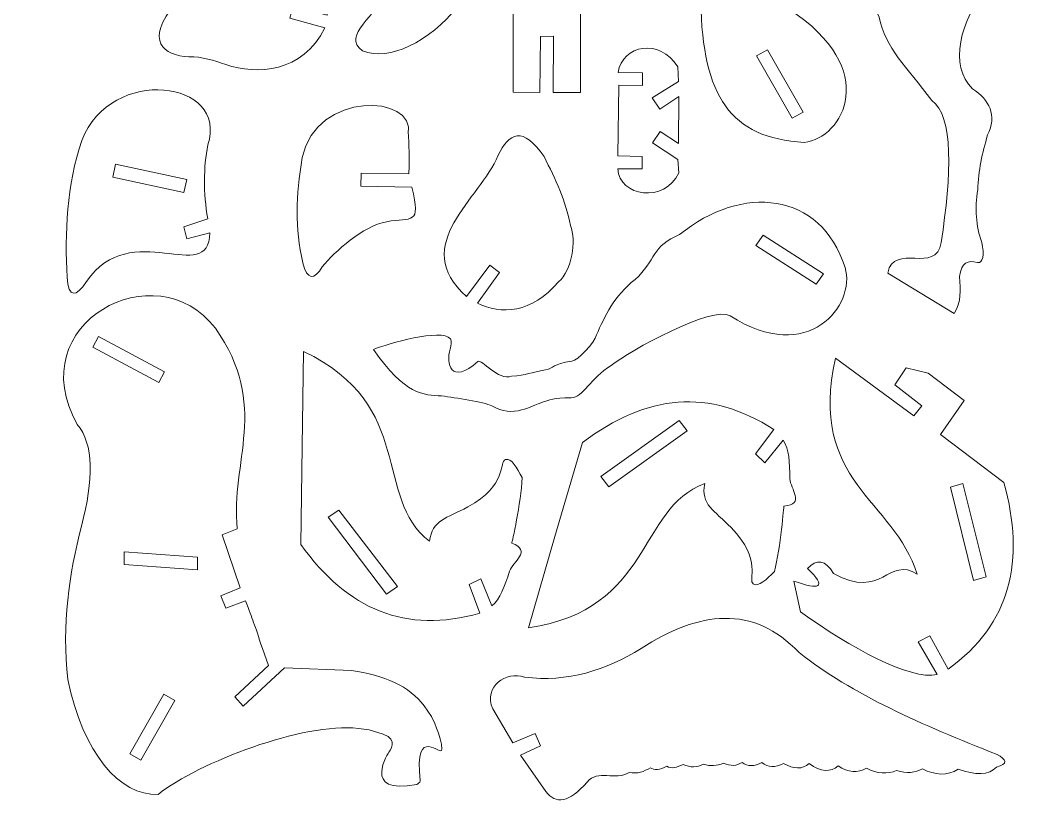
# Model space of a CAD drawing. Header units: millimetres. Extents: x -105 to 248, y -128 to 148.
# Drawn here: x 64.8 to 149.3, y 15.5 to 81.1 of the extents above; entities that cross this region are included whole.
import ezdxf

# ---------------------------------------------------------------- set-up
doc = ezdxf.new("R2010")
doc.units = ezdxf.units.MM
doc.header["$MEASUREMENT"] = 0
doc.layers.add('Camada 1', color=7, linetype='Continuous')

msp = doc.modelspace()

# ---------------------------------------------------------------- linework, layer by layer
at = {"layer": 'Camada 1', "color": 22, "lineweight": 5}
for points, knots in [([(121.1844, 106.2425), (121.8675, 103.9928), (122.8341, 102.0815), (124.0587, 100.4784), (124.0587, 100.4784), (124.3096, 100.1419), (126.6458, 101.4282), (126.4942, 101.7209), (126.4942, 101.7209), (127.6746, 101.7019), (126.581, 99.9662), (126.9789, 99.5628), (126.9789, 99.5628), (127.2408, 99.2974), (129.0171, 99.5112), (129.0757, 98.312), (129.0757, 98.312), (129.145, 96.898), (129.5062, 96.8139), (129.3573, 95.3536), (129.3573, 95.3536), (129.2847, 94.6421), (128.9413, 95.0528), (129.2823, 93.4155), (129.2823, 93.4155), (129.3207, 93.2312), (128.9563, 91.7896), (128.3941, 91.4156), (128.3941, 91.4156), (127.2724, 90.2333), (125.3286, 88.9304), (124.6627, 87.1305), (124.6627, 87.1305), (123.8456, 84.9224), (122.196, 83.7283), (121.7079, 82.6033), (121.7079, 82.6033), (121.8803, 74.7012), (124.1492, 71.1985), (130.3573, 70.8435), (130.3573, 70.8435), (133.6197, 71.1698), (136.8387, 76.9749), (129.084, 81.9662), (129.084, 81.9662), (129.0027, 83.2095), (129.8746, 90.3128), (131.1737, 92.0043), (131.1737, 92.0043), (132.1583, 92.9413), (132.6142, 93.9449), (132.1027, 94.9439), (132.1027, 94.9439), (131.6501, 96.4435), (131.7955, 97.1139), (131.3428, 98.6337), (131.3428, 98.6337), (131.2807, 99.0357), (130.2223, 103.2264), (129.5401, 103.4168), (129.5401, 103.4168), (128.7249, 103.188), (127.3928, 104.1577), (126.8043, 105.1935), (126.8043, 105.1935), (126.5883, 105.3877), (126.2198, 105.3459), (125.7335, 105.3947), (125.7335, 105.3947), (124.2007, 105.5483), (125.7818, 105.7939), (121.1844, 106.2425)], [0, 0, 0, 0, 0.0555556, 0.0555556, 0.0555556, 0.0555556, 0.1111111, 0.1111111, 0.1111111, 0.1111111, 0.1666667, 0.1666667, 0.1666667, 0.1666667, 0.2222222, 0.2222222, 0.2222222, 0.2222222, 0.2777778, 0.2777778, 0.2777778, 0.2777778, 0.3333333, 0.3333333, 0.3333333, 0.3333333, 0.3888889, 0.3888889, 0.3888889, 0.3888889, 0.4444444, 0.4444444, 0.4444444, 0.4444444, 0.5, 0.5, 0.5, 0.5, 0.5555556, 0.5555556, 0.5555556, 0.5555556, 0.6111111, 0.6111111, 0.6111111, 0.6111111, 0.6666667, 0.6666667, 0.6666667, 0.6666667, 0.7222222, 0.7222222, 0.7222222, 0.7222222, 0.7777778, 0.7777778, 0.7777778, 0.7777778, 0.8333333, 0.8333333, 0.8333333, 0.8333333, 0.8888889, 0.8888889, 0.8888889, 0.8888889, 0.9444444, 0.9444444, 0.9444444, 0.9444444, 1, 1, 1, 1]), ([(142.8923, 56.5337), (142.8923, 56.5337), (137.342, 59.9125), (137.342, 59.9125), (137.342, 59.9125), (137.8811, 62.5155), (141.3924, 59.7552), (141.8121, 62.4789), (141.8121, 62.4789), (142.6845, 68.1389), (142.8677, 73.0986), (141.0258, 74.3315), (141.0258, 74.3315), (138.9028, 77.2205), (137.1535, 78.6824), (136.6338, 81.3171), (136.6338, 81.3171), (131.6605, 91.3268), (135.9144, 95.1255), (142.1234, 95.4627), (142.1234, 95.4627), (148.5383, 94.0288), (149.307, 88.5871), (145.8247, 84.016), (145.8247, 84.016), (143.3133, 80.9584), (142.454, 77.2518), (144.4347, 75.3132), (144.4347, 75.3132), (145.8582, 74.4024), (146.4981, 73.1044), (145.699, 71.4594), (145.699, 71.4594), (145.2421, 69.961), (144.9382, 68.4609), (144.8664, 66.881), (144.8664, 66.881), (144.6181, 65.3012), (144.7108, 63.8913), (145.2154, 62.4633), (145.2154, 62.4633), (145.4248, 61.4501), (145.3207, 60.7338), (144.8437, 60.7885), (144.8437, 60.7885), (144.0291, 61.0197), (143.5294, 60.8343), (143.3561, 59.6238), (143.3561, 59.6238), (143.4248, 58.4385), (143.5195, 57.5335), (142.8923, 56.5337)], [0, 0, 0, 0, 0.0769231, 0.0769231, 0.0769231, 0.0769231, 0.1538462, 0.1538462, 0.1538462, 0.1538462, 0.2307692, 0.2307692, 0.2307692, 0.2307692, 0.3076923, 0.3076923, 0.3076923, 0.3076923, 0.3846154, 0.3846154, 0.3846154, 0.3846154, 0.4615385, 0.4615385, 0.4615385, 0.4615385, 0.5384615, 0.5384615, 0.5384615, 0.5384615, 0.6153846, 0.6153846, 0.6153846, 0.6153846, 0.6923077, 0.6923077, 0.6923077, 0.6923077, 0.7692308, 0.7692308, 0.7692308, 0.7692308, 0.8461538, 0.8461538, 0.8461538, 0.8461538, 0.9230769, 0.9230769, 0.9230769, 0.9230769, 1, 1, 1, 1]), ([(99.9018, 89.0014), (99.9018, 89.0014), (98.5078, 85.881), (98.5078, 85.881), (98.5078, 85.881), (98.5078, 85.881), (99.3553, 85.4859), (99.3553, 85.4859), (99.3553, 85.4859), (99.3553, 85.4859), (100.7179, 88.4077), (100.7179, 88.4077), (100.7179, 88.4077), (101.5853, 87.6522), (103.2858, 85.3431), (101.4115, 82.2371), (101.4115, 82.2371), (99.0172, 79.2191), (95.6596, 77.6098), (93.438, 78.4965), (93.438, 78.4965), (91.535, 79.8156), (94.8883, 81.455), (95.1754, 83.5401), (95.1754, 83.5401), (93.7855, 86.5997), (96.8923, 91.4399), (99.9018, 89.0014)], [0, 0, 0, 0, 0.1428571, 0.1428571, 0.1428571, 0.1428571, 0.2857143, 0.2857143, 0.2857143, 0.2857143, 0.4285714, 0.4285714, 0.4285714, 0.4285714, 0.5714286, 0.5714286, 0.5714286, 0.5714286, 0.7142857, 0.7142857, 0.7142857, 0.7142857, 0.8571429, 0.8571429, 0.8571429, 0.8571429, 1, 1, 1, 1]), ([(106.0105, 75.0258), (106.0105, 75.0258), (106.0346, 91.9534), (106.0346, 91.9534), (106.0346, 91.9534), (106.0346, 91.9534), (111.6906, 91.9453), (111.6906, 91.9453), (111.6906, 91.9453), (111.6906, 91.9453), (111.6665, 75.0177), (111.6665, 75.0177), (111.6665, 75.0177), (111.6665, 75.0177), (109.3711, 75.021), (109.3711, 75.021), (109.3711, 75.021), (109.3711, 75.021), (109.3878, 79.7081), (109.3878, 79.7081), (109.3878, 79.7081), (109.3878, 79.7081), (108.3022, 79.7051), (108.3022, 79.7051), (108.3022, 79.7051), (108.3022, 79.7051), (108.2555, 75.0226), (108.2555, 75.0226), (108.2555, 75.0226), (108.2555, 75.0226), (106.0105, 75.0258), (106.0105, 75.0258)], [0, 0, 0, 0, 0.125, 0.125, 0.125, 0.125, 0.25, 0.25, 0.25, 0.25, 0.375, 0.375, 0.375, 0.375, 0.5, 0.5, 0.5, 0.5, 0.625, 0.625, 0.625, 0.625, 0.75, 0.75, 0.75, 0.75, 0.875, 0.875, 0.875, 0.875, 1, 1, 1, 1]), ([(77.8119, 82.5054), (75.1483, 79.2604), (76.7766, 78.1299), (78.9138, 77.9886), (78.9138, 77.9886), (80.0237, 78.0411), (80.9873, 77.6787), (82.0086, 77.3388), (82.0086, 77.3388), (84.552, 76.4925), (88.4235, 76.6389), (90.2744, 80.4078), (90.2744, 80.4078), (90.2744, 80.4078), (87.3578, 81.2176), (87.3578, 81.2176), (87.3578, 81.2176), (87.3578, 81.2176), (87.6156, 82.2211), (87.6156, 82.2211), (87.6156, 82.2211), (87.6156, 82.2211), (90.4768, 81.4848), (90.4768, 81.4848), (90.4768, 81.4848), (90.1547, 84.5528), (89.632, 85.5149), (86.7982, 86.598), (86.7982, 86.598), (84.9465, 87.1893), (82.8804, 86.6373), (81.8865, 85.6587), (81.8865, 85.6587), (80.2293, 84.3824), (79.2828, 84.0022), (77.8119, 82.5054)], [0, 0, 0, 0, 0.1111111, 0.1111111, 0.1111111, 0.1111111, 0.2222222, 0.2222222, 0.2222222, 0.2222222, 0.3333333, 0.3333333, 0.3333333, 0.3333333, 0.4444444, 0.4444444, 0.4444444, 0.4444444, 0.5555556, 0.5555556, 0.5555556, 0.5555556, 0.6666667, 0.6666667, 0.6666667, 0.6666667, 0.7777778, 0.7777778, 0.7777778, 0.7777778, 0.8888889, 0.8888889, 0.8888889, 0.8888889, 1, 1, 1, 1]), ([(114.7788, 68.6301), (114.7788, 68.6301), (116.8004, 68.6374), (116.8004, 68.6374), (116.8004, 68.6374), (116.8004, 68.6374), (116.8047, 69.6625), (116.8047, 69.6625), (116.8047, 69.6625), (116.8047, 69.6625), (114.7693, 69.7234), (114.7693, 69.7234), (114.7693, 69.7234), (114.7693, 69.7234), (114.8454, 75.615), (114.8454, 75.615), (114.8454, 75.615), (114.8454, 75.615), (116.8419, 75.5972), (116.8419, 75.5972), (116.8419, 75.5972), (116.8419, 75.5972), (116.8254, 76.6677), (116.8254, 76.6677), (116.8254, 76.6677), (116.8254, 76.6677), (114.7933, 76.6881), (114.7933, 76.6881), (114.7933, 76.6881), (115.1875, 78.9705), (118.2497, 79.6175), (119.7834, 77.1512), (119.7834, 77.1512), (119.7834, 77.1512), (119.8517, 75.9191), (119.8517, 75.9191), (119.8517, 75.9191), (119.8517, 75.9191), (117.6373, 74.5582), (117.6373, 74.5582), (117.6373, 74.5582), (117.6373, 74.5582), (118.2876, 73.6139), (118.2876, 73.6139), (118.2876, 73.6139), (118.2876, 73.6139), (119.8687, 74.6863), (119.8687, 74.6863), (119.8687, 74.6863), (119.8687, 74.6863), (119.8595, 70.7538), (119.8595, 70.7538), (119.8595, 70.7538), (119.8595, 70.7538), (118.308, 71.7431), (118.308, 71.7431), (118.308, 71.7431), (118.308, 71.7431), (117.6655, 70.7997), (117.6655, 70.7997), (117.6655, 70.7997), (117.6655, 70.7997), (119.8056, 69.4235), (119.8056, 69.4235), (119.8056, 69.4235), (119.8056, 69.4235), (119.8654, 68.2996), (119.8654, 68.2996), (119.8654, 68.2996), (118.7235, 65.7054), (114.8653, 66.3318), (114.7788, 68.6301)], [0, 0, 0, 0, 0.0555556, 0.0555556, 0.0555556, 0.0555556, 0.1111111, 0.1111111, 0.1111111, 0.1111111, 0.1666667, 0.1666667, 0.1666667, 0.1666667, 0.2222222, 0.2222222, 0.2222222, 0.2222222, 0.2777778, 0.2777778, 0.2777778, 0.2777778, 0.3333333, 0.3333333, 0.3333333, 0.3333333, 0.3888889, 0.3888889, 0.3888889, 0.3888889, 0.4444444, 0.4444444, 0.4444444, 0.4444444, 0.5, 0.5, 0.5, 0.5, 0.5555556, 0.5555556, 0.5555556, 0.5555556, 0.6111111, 0.6111111, 0.6111111, 0.6111111, 0.6666667, 0.6666667, 0.6666667, 0.6666667, 0.7222222, 0.7222222, 0.7222222, 0.7222222, 0.7777778, 0.7777778, 0.7777778, 0.7777778, 0.8333333, 0.8333333, 0.8333333, 0.8333333, 0.8888889, 0.8888889, 0.8888889, 0.8888889, 0.9444444, 0.9444444, 0.9444444, 0.9444444, 1, 1, 1, 1]), ([(127.2983, 78.5675), (127.2983, 78.5675), (126.3674, 78.0788), (126.3674, 78.0788), (126.3674, 78.0788), (126.3674, 78.0788), (129.3472, 72.8771), (129.3472, 72.8771), (129.3472, 72.8771), (129.3472, 72.8771), (130.2781, 73.3657), (130.2781, 73.3657), (130.2781, 73.3657), (130.2781, 73.3657), (127.2983, 78.5675), (127.2983, 78.5675)], [0, 0, 0, 0, 0.25, 0.25, 0.25, 0.25, 0.5, 0.5, 0.5, 0.5, 0.75, 0.75, 0.75, 0.75, 1, 1, 1, 1]), ([(69.9488, 71.0015), (68.6894, 67.3002), (68.5403, 63.1753), (68.7181, 59.5671), (68.7181, 59.5671), (68.8589, 57.7969), (69.449, 57.8726), (70.3467, 59.2107), (70.3467, 59.2107), (74.0794, 64.6614), (80.5877, 58.7469), (80.6561, 63.2762), (80.6561, 63.2762), (80.6561, 63.2762), (78.7378, 62.7681), (78.7378, 62.7681), (78.7378, 62.7681), (78.7378, 62.7681), (78.4738, 63.79), (78.4738, 63.79), (78.4738, 63.79), (78.4738, 63.79), (80.4859, 64.4407), (80.4859, 64.4407), (80.4859, 64.4407), (80.1134, 66.6608), (80.1155, 68.7231), (80.4923, 70.6274), (80.4923, 70.6274), (82.2545, 76.0564), (72.4042, 77.3108), (69.9488, 71.0015)], [0, 0, 0, 0, 0.125, 0.125, 0.125, 0.125, 0.25, 0.25, 0.25, 0.25, 0.375, 0.375, 0.375, 0.375, 0.5, 0.5, 0.5, 0.5, 0.625, 0.625, 0.625, 0.625, 0.75, 0.75, 0.75, 0.75, 0.875, 0.875, 0.875, 0.875, 1, 1, 1, 1]), ([(88.3864, 69.576), (87.8379, 66.3087), (87.7902, 63.7605), (88.4311, 60.767), (88.4311, 60.767), (88.7903, 59.3057), (89.3952, 59.338), (90.0646, 60.4276), (90.0646, 60.4276), (91.1066, 61.745), (93.473, 63.8521), (95.4331, 64.2118), (95.4331, 64.2118), (97.5657, 64.6031), (98.3399, 63.8308), (97.5469, 67.0973), (97.5469, 67.0973), (97.5469, 67.0973), (93.2951, 67.184), (93.2951, 67.184), (93.2951, 67.184), (93.2951, 67.184), (93.3207, 68.2805), (93.3207, 68.2805), (93.3207, 68.2805), (93.3207, 68.2805), (97.3068, 68.21), (97.3068, 68.21), (97.3068, 68.21), (97.3819, 69.934), (97.2567, 71.5618), (97.2567, 71.5618), (97.2567, 71.5618), (97.8668, 74.848), (89.5794, 75.1878), (88.3864, 69.576)], [0, 0, 0, 0, 0.1111111, 0.1111111, 0.1111111, 0.1111111, 0.2222222, 0.2222222, 0.2222222, 0.2222222, 0.3333333, 0.3333333, 0.3333333, 0.3333333, 0.4444444, 0.4444444, 0.4444444, 0.4444444, 0.5555556, 0.5555556, 0.5555556, 0.5555556, 0.6666667, 0.6666667, 0.6666667, 0.6666667, 0.7777778, 0.7777778, 0.7777778, 0.7777778, 0.8888889, 0.8888889, 0.8888889, 0.8888889, 1, 1, 1, 1]), ([(108.6064, 69.653), (106.8245, 72.2414), (105.679, 71.6497), (104.7463, 69.7216), (104.7463, 69.7216), (103.3092, 66.149), (97.2596, 62.29), (102.1321, 57.9467), (102.1321, 57.9467), (102.1321, 57.9467), (104.0815, 60.5864), (104.0815, 60.5864), (104.0815, 60.5864), (104.0815, 60.5864), (104.8916, 59.9776), (104.8916, 59.9776), (104.8916, 59.9776), (104.8916, 59.9776), (103.0327, 57.4001), (103.0327, 57.4001), (103.0327, 57.4001), (104.9928, 56.4439), (107.5761, 56.5165), (109.8344, 59.2007), (109.8344, 59.2007), (110.9198, 60.1275), (111.342, 62.5993), (110.8077, 63.8877), (110.8077, 63.8877), (110.4258, 65.9642), (109.5719, 67.7518), (108.6064, 69.653)], [0, 0, 0, 0, 0.125, 0.125, 0.125, 0.125, 0.25, 0.25, 0.25, 0.25, 0.375, 0.375, 0.375, 0.375, 0.5, 0.5, 0.5, 0.5, 0.625, 0.625, 0.625, 0.625, 0.75, 0.75, 0.75, 0.75, 0.875, 0.875, 0.875, 0.875, 1, 1, 1, 1]), ([(72.7812, 69.0289), (72.7812, 69.0289), (72.5437, 67.941), (72.5437, 67.941), (72.5437, 67.941), (72.5437, 67.941), (78.4884, 66.6432), (78.4884, 66.6432), (78.4884, 66.6432), (78.4884, 66.6432), (78.7259, 67.7312), (78.7259, 67.7312), (78.7259, 67.7312), (78.7259, 67.7312), (72.7812, 69.0289), (72.7812, 69.0289)], [0, 0, 0, 0, 0.25, 0.25, 0.25, 0.25, 0.5, 0.5, 0.5, 0.5, 0.75, 0.75, 0.75, 0.75, 1, 1, 1, 1]), ([(94.3508, 53.528), (95.5182, 54.0104), (100.015, 55.322), (100.7692, 54.4224), (100.7692, 54.4224), (100.9349, 54.2247), (100.805, 53.8905), (100.763, 53.5514), (100.763, 53.5514), (100.3636, 52.4), (100.8059, 50.4778), (103.0821, 52.5313), (103.0821, 52.5313), (103.3586, 52.7807), (104.7636, 50.8845), (105.896, 51.2836), (105.896, 51.2836), (107.1498, 51.423), (107.4865, 51.5729), (108.7408, 51.8173), (108.7408, 51.8173), (109.4425, 51.954), (109.2721, 52.3389), (110.9325, 52.5379), (110.9325, 52.5379), (111.3811, 52.5917), (112.863, 54.1015), (112.9967, 54.7634), (112.9967, 54.7634), (113.6672, 56.2488), (114.4624, 58.0544), (116.2219, 59.3711), (116.2219, 59.3711), (117.9572, 60.9622), (117.6459, 62.2352), (119.9428, 63.1306), (119.9428, 63.1306), (125.1441, 67.3754), (131.7497, 66.7571), (133.7776, 60.3772), (133.7776, 60.3772), (134.7088, 57.2335), (130.7132, 52.1393), (124.1691, 56.3395), (124.1691, 56.3395), (122.7256, 57.2814), (115.7384, 53.3953), (114.2127, 52.1892), (114.2127, 52.1892), (112.5009, 51.1073), (111.869, 49.5317), (110.8723, 49.4756), (110.8723, 49.4756), (109.2928, 49.5099), (109.2707, 49.3586), (108.1993, 49.0203), (108.1993, 49.0203), (107.8037, 48.9258), (105.9367, 47.713), (104.2456, 48.8185), (104.2456, 48.8185), (103.5449, 49.1366), (101.2252, 49.4959), (100.0438, 49.6493), (100.0438, 49.6493), (98.5227, 49.7183), (96.9754, 49.7186), (94.3508, 53.528)], [0, 0, 0, 0, 0.0588235, 0.0588235, 0.0588235, 0.0588235, 0.1176471, 0.1176471, 0.1176471, 0.1176471, 0.1764706, 0.1764706, 0.1764706, 0.1764706, 0.2352941, 0.2352941, 0.2352941, 0.2352941, 0.2941176, 0.2941176, 0.2941176, 0.2941176, 0.3529412, 0.3529412, 0.3529412, 0.3529412, 0.4117647, 0.4117647, 0.4117647, 0.4117647, 0.4705882, 0.4705882, 0.4705882, 0.4705882, 0.5294118, 0.5294118, 0.5294118, 0.5294118, 0.5882353, 0.5882353, 0.5882353, 0.5882353, 0.6470588, 0.6470588, 0.6470588, 0.6470588, 0.7058824, 0.7058824, 0.7058824, 0.7058824, 0.7647059, 0.7647059, 0.7647059, 0.7647059, 0.8235294, 0.8235294, 0.8235294, 0.8235294, 0.8823529, 0.8823529, 0.8823529, 0.8823529, 0.9411765, 0.9411765, 0.9411765, 0.9411765, 1, 1, 1, 1]), ([(126.9164, 63.081), (126.9164, 63.081), (126.3157, 62.218), (126.3157, 62.218), (126.3157, 62.218), (126.3157, 62.218), (131.3588, 58.977), (131.3588, 58.977), (131.3588, 58.977), (131.3588, 58.977), (131.9595, 59.8399), (131.9595, 59.8399), (131.9595, 59.8399), (131.9595, 59.8399), (126.9164, 63.081), (126.9164, 63.081)], [0, 0, 0, 0, 0.25, 0.25, 0.25, 0.25, 0.5, 0.5, 0.5, 0.5, 0.75, 0.75, 0.75, 0.75, 1, 1, 1, 1]), ([(70.879, 53.7112), (70.879, 53.7112), (76.401, 50.7557), (76.401, 50.7557), (76.401, 50.7557), (76.401, 50.7557), (76.8812, 51.6464), (76.8812, 51.6464), (76.8812, 51.6464), (76.8812, 51.6464), (71.3592, 54.602), (71.3592, 54.602), (71.3592, 54.602), (71.3592, 54.602), (70.879, 53.7112), (70.879, 53.7112)], [0, 0, 0, 0, 0.25, 0.25, 0.25, 0.25, 0.5, 0.5, 0.5, 0.5, 0.75, 0.75, 0.75, 0.75, 1, 1, 1, 1]), ([(88.2561, 37.2287), (88.2561, 37.2287), (88.3693, 45.4158), (88.3693, 45.4158), (88.3693, 45.4158), (88.3693, 45.4158), (88.5043, 53.366), (88.5043, 53.366), (88.5043, 53.366), (97.9758, 48.808), (94.2499, 41.1566), (99.0326, 37.4947), (99.0326, 37.4947), (99.2344, 39.2822), (100.4534, 39.4005), (102.2247, 40.363), (102.2247, 40.363), (105.5723, 42.1822), (104.8152, 44.1318), (105.3837, 44.3215), (105.3837, 44.3215), (105.8779, 44.4864), (106.3618, 43.6014), (106.7701, 42.8181), (106.7701, 42.8181), (106.679, 40.6932), (105.9163, 37.3442), (105.9163, 37.3442), (105.9163, 37.3442), (107.6308, 36.6711), (105.9927, 35.8097), (105.727, 35.0095), (105.727, 35.0095), (105.2932, 33.7032), (104.9509, 32.6686), (104.236, 32.0929), (104.236, 32.0929), (104.236, 32.0929), (103.3288, 34.3542), (103.3288, 34.3542), (103.3288, 34.3542), (103.3288, 34.3542), (102.3574, 33.8696), (102.3574, 33.8696), (102.3574, 33.8696), (102.3574, 33.8696), (103.233, 31.4839), (103.233, 31.4839), (103.233, 31.4839), (97.0223, 29.7275), (92.2219, 31.7611), (88.2561, 37.2287)], [0, 0, 0, 0, 0.0769231, 0.0769231, 0.0769231, 0.0769231, 0.1538462, 0.1538462, 0.1538462, 0.1538462, 0.2307692, 0.2307692, 0.2307692, 0.2307692, 0.3076923, 0.3076923, 0.3076923, 0.3076923, 0.3846154, 0.3846154, 0.3846154, 0.3846154, 0.4615385, 0.4615385, 0.4615385, 0.4615385, 0.5384615, 0.5384615, 0.5384615, 0.5384615, 0.6153846, 0.6153846, 0.6153846, 0.6153846, 0.6923077, 0.6923077, 0.6923077, 0.6923077, 0.7692308, 0.7692308, 0.7692308, 0.7692308, 0.8461538, 0.8461538, 0.8461538, 0.8461538, 0.9230769, 0.9230769, 0.9230769, 0.9230769, 1, 1, 1, 1]), ([(147.0587, 42.4083), (147.0587, 42.4083), (141.7543, 46.4198), (141.7543, 46.4198), (141.7543, 46.4198), (141.7543, 46.4198), (143.742, 49.2767), (143.742, 49.2767), (143.742, 49.2767), (143.742, 49.2767), (140.7224, 51.5426), (140.7224, 51.5426), (140.7224, 51.5426), (140.7224, 51.5426), (138.8763, 51.9991), (138.8763, 51.9991), (138.8763, 51.9991), (138.8763, 51.9991), (137.944, 50.569), (137.944, 50.569), (137.944, 50.569), (137.944, 50.569), (140.2084, 48.8052), (140.2084, 48.8052), (140.2084, 48.8052), (140.2084, 48.8052), (139.5358, 47.9926), (139.5358, 47.9926), (139.5358, 47.9926), (139.5358, 47.9926), (132.9824, 52.7885), (132.9824, 52.7885), (132.9824, 52.7885), (130.6448, 42.5405), (137.8611, 40.9424), (139.8166, 34.7402), (139.8166, 34.7402), (137.3992, 36.3131), (136.8969, 32.5156), (132.8149, 34.7992), (132.8149, 34.7992), (132.1263, 35.9866), (131.3987, 36.0073), (130.6443, 35.2298), (130.6443, 35.2298), (132.2972, 33.5895), (131.6712, 33.3874), (129.4855, 34.1694), (129.4855, 34.1694), (129.4855, 34.1694), (130.0536, 31.6048), (130.0536, 31.6048), (130.0536, 31.6048), (134.172, 28.6026), (139.2458, 25.8519), (141.473, 26.35), (141.473, 26.35), (141.473, 26.35), (139.8983, 29.0926), (139.8983, 29.0926), (139.8983, 29.0926), (139.8983, 29.0926), (140.8572, 29.5877), (140.8572, 29.5877), (140.8572, 29.5877), (140.8572, 29.5877), (142.3954, 26.808), (142.3954, 26.808), (142.3954, 26.808), (147.6394, 30.5708), (148.8635, 35.8995), (147.0587, 42.4083)], [0, 0, 0, 0, 0.0555556, 0.0555556, 0.0555556, 0.0555556, 0.1111111, 0.1111111, 0.1111111, 0.1111111, 0.1666667, 0.1666667, 0.1666667, 0.1666667, 0.2222222, 0.2222222, 0.2222222, 0.2222222, 0.2777778, 0.2777778, 0.2777778, 0.2777778, 0.3333333, 0.3333333, 0.3333333, 0.3333333, 0.3888889, 0.3888889, 0.3888889, 0.3888889, 0.4444444, 0.4444444, 0.4444444, 0.4444444, 0.5, 0.5, 0.5, 0.5, 0.5555556, 0.5555556, 0.5555556, 0.5555556, 0.6111111, 0.6111111, 0.6111111, 0.6111111, 0.6666667, 0.6666667, 0.6666667, 0.6666667, 0.7222222, 0.7222222, 0.7222222, 0.7222222, 0.7777778, 0.7777778, 0.7777778, 0.7777778, 0.8333333, 0.8333333, 0.8333333, 0.8333333, 0.8888889, 0.8888889, 0.8888889, 0.8888889, 0.9444444, 0.9444444, 0.9444444, 0.9444444, 1, 1, 1, 1]), ([(111.8165, 45.7451), (111.8165, 45.7451), (109.5155, 37.8872), (109.5155, 37.8872), (109.5155, 37.8872), (109.5155, 37.8872), (107.3051, 30.2492), (107.3051, 30.2492), (107.3051, 30.2492), (117.6986, 31.8184), (116.3891, 40.2274), (122.0376, 42.3198), (122.0376, 42.3198), (121.7044, 40.5521), (122.8347, 40.0803), (124.2443, 38.6392), (124.2443, 38.6392), (126.9084, 35.9155), (125.6112, 34.2749), (126.0987, 33.9264), (126.0987, 33.9264), (126.5225, 33.6234), (127.2454, 34.3268), (127.866, 34.9553), (127.866, 34.9553), (128.4042, 37.0129), (128.6608, 40.4381), (128.6608, 40.4381), (128.6608, 40.4381), (130.4974, 40.5768), (129.1854, 41.8821), (129.1669, 42.7251), (129.1669, 42.7251), (129.1367, 44.1012), (129.1139, 45.1907), (128.6001, 45.9513), (128.6001, 45.9513), (128.6001, 45.9513), (127.0677, 44.0571), (127.0677, 44.0571), (127.0677, 44.0571), (127.0677, 44.0571), (126.2819, 44.8061), (126.2819, 44.8061), (126.2819, 44.8061), (126.2819, 44.8061), (127.8208, 46.8285), (127.8208, 46.8285), (127.8208, 46.8285), (122.4019, 50.3347), (117.2155, 49.8037), (111.8165, 45.7451)], [0, 0, 0, 0, 0.0769231, 0.0769231, 0.0769231, 0.0769231, 0.1538462, 0.1538462, 0.1538462, 0.1538462, 0.2307692, 0.2307692, 0.2307692, 0.2307692, 0.3076923, 0.3076923, 0.3076923, 0.3076923, 0.3846154, 0.3846154, 0.3846154, 0.3846154, 0.4615385, 0.4615385, 0.4615385, 0.4615385, 0.5384615, 0.5384615, 0.5384615, 0.5384615, 0.6153846, 0.6153846, 0.6153846, 0.6153846, 0.6923077, 0.6923077, 0.6923077, 0.6923077, 0.7692308, 0.7692308, 0.7692308, 0.7692308, 0.8461538, 0.8461538, 0.8461538, 0.8461538, 0.9230769, 0.9230769, 0.9230769, 0.9230769, 1, 1, 1, 1]), ([(119.9062, 47.5907), (119.9062, 47.5907), (113.3512, 42.8988), (113.3512, 42.8988), (113.3512, 42.8988), (113.3512, 42.8988), (114.0274, 42.0575), (114.0274, 42.0575), (114.0274, 42.0575), (114.0274, 42.0575), (120.5783, 46.7167), (120.5783, 46.7167), (120.5783, 46.7167), (120.5783, 46.7167), (119.9062, 47.5907), (119.9062, 47.5907)], [0, 0, 0, 0, 0.25, 0.25, 0.25, 0.25, 0.5, 0.5, 0.5, 0.5, 0.75, 0.75, 0.75, 0.75, 1, 1, 1, 1]), ([(145.5876, 34.5183), (145.5876, 34.5183), (143.6157, 42.3346), (143.6157, 42.3346), (143.6157, 42.3346), (143.6157, 42.3346), (142.5855, 42.0126), (142.5855, 42.0126), (142.5855, 42.0126), (142.5855, 42.0126), (144.5285, 34.2122), (144.5285, 34.2122), (144.5285, 34.2122), (144.5285, 34.2122), (145.5876, 34.5183), (145.5876, 34.5183)], [0, 0, 0, 0, 0.25, 0.25, 0.25, 0.25, 0.5, 0.5, 0.5, 0.5, 0.75, 0.75, 0.75, 0.75, 1, 1, 1, 1]), ([(95.4446, 33.0844), (95.4446, 33.0844), (90.5604, 39.4974), (90.5604, 39.4974), (90.5604, 39.4974), (90.5604, 39.4974), (91.4542, 40.1025), (91.4542, 40.1025), (91.4542, 40.1025), (91.4542, 40.1025), (96.3441, 33.7219), (96.3441, 33.7219), (96.3441, 33.7219), (96.3441, 33.7219), (95.4446, 33.0844), (95.4446, 33.0844)], [0, 0, 0, 0, 0.25, 0.25, 0.25, 0.25, 0.5, 0.5, 0.5, 0.5, 0.75, 0.75, 0.75, 0.75, 1, 1, 1, 1]), ([(73.5023, 35.5566), (73.5023, 35.5566), (73.4859, 36.6248), (73.4859, 36.6248), (73.4859, 36.6248), (73.4859, 36.6248), (79.619, 36.1791), (79.619, 36.1791), (79.619, 36.1791), (79.619, 36.1791), (79.6354, 35.1109), (79.6354, 35.1109), (79.6354, 35.1109), (79.6354, 35.1109), (73.5023, 35.5566), (73.5023, 35.5566)], [0, 0, 0, 0, 0.25, 0.25, 0.25, 0.25, 0.5, 0.5, 0.5, 0.5, 0.75, 0.75, 0.75, 0.75, 1, 1, 1, 1]), ([(108.7561, 16.5847), (108.7561, 16.5847), (106.6305, 19.6201), (106.6305, 19.6201), (106.6305, 19.6201), (106.6305, 19.6201), (108.2992, 20.4021), (108.2992, 20.4021), (108.2992, 20.4021), (108.2992, 20.4021), (107.8643, 21.4215), (107.8643, 21.4215), (107.8643, 21.4215), (107.8643, 21.4215), (106.0062, 20.6579), (106.0062, 20.6579), (106.0062, 20.6579), (106.0062, 20.6579), (104.3096, 23.476), (104.3096, 23.476), (104.3096, 23.476), (103.5211, 25.3935), (105.4617, 26.6578), (106.9625, 26.1384), (106.9625, 26.1384), (110.5773, 25.6843), (113.7675, 26.6974), (116.7198, 28.5336), (116.7198, 28.5336), (121.5853, 31.6703), (126.0833, 32.2283), (129.9265, 28.1899), (129.9265, 28.1899), (134.3867, 24.676), (140.2555, 22.1226), (146.4946, 19.6748), (146.4946, 19.6748), (147.2484, 19.2545), (147.4496, 18.8809), (146.4348, 18.6108), (146.4348, 18.6108), (145.8041, 17.8967), (144.6644, 17.9523), (143.2392, 18.44), (143.2392, 18.44), (142.312, 17.8797), (141.3087, 17.9215), (140.2422, 18.4624), (140.2422, 18.4624), (139.6285, 18.1628), (138.9484, 18.025), (138.086, 18.3347), (138.086, 18.3347), (137.2972, 18.0078), (136.4634, 18.0519), (135.5777, 18.531), (135.5777, 18.531), (134.8205, 18.1166), (134.0265, 18.158), (133.1913, 18.7127), (133.1913, 18.7127), (132.5718, 18.1725), (131.775, 18.1985), (130.7644, 18.9084), (130.7644, 18.9084), (130.2025, 18.4069), (129.4786, 18.444), (128.6208, 18.9275), (128.6208, 18.9275), (127.9303, 18.5381), (127.3352, 18.5827), (126.8195, 18.9868), (126.8195, 18.9868), (126.2078, 18.6715), (125.6475, 18.6334), (125.1625, 19.0009), (125.1625, 19.0009), (124.7104, 18.7196), (124.2024, 18.6659), (123.6128, 18.9453), (123.6128, 18.9453), (123.0671, 18.7094), (122.511, 18.6691), (121.9427, 18.8647), (121.9427, 18.8647), (121.4019, 18.5826), (120.8352, 18.5564), (120.2377, 18.8394), (120.2377, 18.8394), (119.7486, 18.6056), (119.2698, 18.4334), (118.8635, 18.6927), (118.8635, 18.6927), (118.2712, 18.3603), (117.8235, 18.3153), (117.4986, 18.565), (117.4986, 18.565), (116.9687, 18.2467), (116.4041, 18.0271), (115.7148, 18.1609), (115.7148, 18.1609), (114.5869, 17.4619), (113.0849, 18.4563), (112.2013, 17.365), (112.2013, 17.365), (110.7115, 15.6371), (109.5838, 15.4658), (108.7561, 16.5847)], [0, 0, 0, 0, 0.037037, 0.037037, 0.037037, 0.037037, 0.0740741, 0.0740741, 0.0740741, 0.0740741, 0.1111111, 0.1111111, 0.1111111, 0.1111111, 0.1481481, 0.1481481, 0.1481481, 0.1481481, 0.1851852, 0.1851852, 0.1851852, 0.1851852, 0.2222222, 0.2222222, 0.2222222, 0.2222222, 0.2592593, 0.2592593, 0.2592593, 0.2592593, 0.2962963, 0.2962963, 0.2962963, 0.2962963, 0.3333333, 0.3333333, 0.3333333, 0.3333333, 0.3703704, 0.3703704, 0.3703704, 0.3703704, 0.4074074, 0.4074074, 0.4074074, 0.4074074, 0.4444444, 0.4444444, 0.4444444, 0.4444444, 0.4814815, 0.4814815, 0.4814815, 0.4814815, 0.5185185, 0.5185185, 0.5185185, 0.5185185, 0.5555556, 0.5555556, 0.5555556, 0.5555556, 0.5925926, 0.5925926, 0.5925926, 0.5925926, 0.6296296, 0.6296296, 0.6296296, 0.6296296, 0.6666667, 0.6666667, 0.6666667, 0.6666667, 0.7037037, 0.7037037, 0.7037037, 0.7037037, 0.7407407, 0.7407407, 0.7407407, 0.7407407, 0.7777778, 0.7777778, 0.7777778, 0.7777778, 0.8148148, 0.8148148, 0.8148148, 0.8148148, 0.8518519, 0.8518519, 0.8518519, 0.8518519, 0.8888889, 0.8888889, 0.8888889, 0.8888889, 0.9259259, 0.9259259, 0.9259259, 0.9259259, 0.962963, 0.962963, 0.962963, 0.962963, 1, 1, 1, 1]), ([(73.9683, 19.7268), (73.9683, 19.7268), (76.8221, 24.7019), (76.8221, 24.7019), (76.8221, 24.7019), (76.8221, 24.7019), (77.7333, 24.1793), (77.7333, 24.1793), (77.7333, 24.1793), (77.7333, 24.1793), (74.8794, 19.2042), (74.8794, 19.2042), (74.8794, 19.2042), (74.8794, 19.2042), (73.9683, 19.7268), (73.9683, 19.7268)], [0, 0, 0, 0, 0.25, 0.25, 0.25, 0.25, 0.5, 0.5, 0.5, 0.5, 0.75, 0.75, 0.75, 0.75, 1, 1, 1, 1])]:
    msp.add_open_spline(points, degree=3, knots=knots, dxfattribs=at)
at = {"layer": 'Camada 1', "color": 1, "lineweight": 5}
msp.add_open_spline([(93.0771, 21.8487), (93.0771, 21.8487), (93.9681, 21.7291), (93.9681, 21.7291), (93.9681, 21.7291), (93.9681, 21.7291), (95.1439, 21.37), (95.1439, 21.37), (95.1439, 21.37), (96.5091, 20.9324), (95.6578, 19.9055), (95.6578, 19.9055), (95.6578, 19.9055), (95.6709, 19.9191), (93.198, 16.2286), (97.957, 17.1686), (97.957, 17.1686), (98.1008, 17.2309), (98.2006, 17.3268), (98.2565, 17.4564), (98.2565, 17.4564), (97.6983, 22.3486), (100.0878, 19.3521), (100.0661, 20.1081), (100.0661, 20.1081), (100.0356, 21.1732), (99.1917, 22.8462), (99.1917, 22.8462), (99.1917, 22.8462), (99.1917, 22.8462), (98.5784, 23.7271), (98.5784, 23.7271), (98.5784, 23.7271), (97.3839, 25.3957), (95.2197, 26.2738), (92.4998, 26.6989), (92.4998, 26.6989), (92.4998, 26.6989), (86.8982, 26.9059), (86.8982, 26.9059), (86.8982, 26.9059), (86.8982, 26.9059), (83.4515, 23.7088), (83.4515, 23.7088), (83.4515, 23.7088), (83.4515, 23.7088), (82.7444, 24.5025), (82.7444, 24.5025), (82.7444, 24.5025), (82.7444, 24.5025), (85.5566, 27.1105), (85.5566, 27.1105), (85.5566, 27.1105), (85.5566, 27.1105), (85.0534, 28.519), (85.0534, 28.519), (85.0534, 28.519), (84.3773, 30.6476), (84.2527, 30.8583), (83.6436, 32.5197), (83.6436, 32.5197), (83.6436, 32.5197), (82.0048, 31.9065), (82.0048, 31.9065), (82.0048, 31.9065), (82.0048, 31.9065), (81.5884, 32.9282), (81.5884, 32.9282), (81.5884, 32.9282), (81.5884, 32.9282), (83.2045, 33.6038), (83.2045, 33.6038), (83.2045, 33.6038), (83.2045, 33.6038), (81.6948, 38.0393), (81.6948, 38.0393), (81.6948, 38.0393), (81.6948, 38.0393), (82.9548, 38.5431), (82.9548, 38.5431), (82.9548, 38.5431), (82.345, 44.102), (85.7003, 48.8398), (81.1206, 55.3106), (81.1206, 55.3106), (76.1764, 61.7886), (64.802, 55.7047), (69.5702, 47.2705), (69.5702, 47.2705), (70.9643, 45.6245), (70.9335, 42.6475), (69.9279, 38.7598), (69.9279, 38.7598), (68.8977, 34.7343), (68.2743, 30.5514), (68.7752, 25.933), (68.7752, 25.933), (70.0426, 19.7999), (73.1267, 16.1907), (76.3262, 16.3384), (76.3262, 16.3384), (79.7839, 19.0166), (88.4264, 22.3639), (93.0771, 21.8487)], degree=3, knots=[0, 0, 0, 0, 0.0384615, 0.0384615, 0.0384615, 0.0384615, 0.0769231, 0.0769231, 0.0769231, 0.0769231, 0.1153846, 0.1153846, 0.1153846, 0.1153846, 0.1538462, 0.1538462, 0.1538462, 0.1538462, 0.1923077, 0.1923077, 0.1923077, 0.1923077, 0.2307692, 0.2307692, 0.2307692, 0.2307692, 0.2692308, 0.2692308, 0.2692308, 0.2692308, 0.3076923, 0.3076923, 0.3076923, 0.3076923, 0.3461538, 0.3461538, 0.3461538, 0.3461538, 0.3846154, 0.3846154, 0.3846154, 0.3846154, 0.4230769, 0.4230769, 0.4230769, 0.4230769, 0.4615385, 0.4615385, 0.4615385, 0.4615385, 0.5, 0.5, 0.5, 0.5, 0.5384615, 0.5384615, 0.5384615, 0.5384615, 0.5769231, 0.5769231, 0.5769231, 0.5769231, 0.6153846, 0.6153846, 0.6153846, 0.6153846, 0.6538462, 0.6538462, 0.6538462, 0.6538462, 0.6923077, 0.6923077, 0.6923077, 0.6923077, 0.7307692, 0.7307692, 0.7307692, 0.7307692, 0.7692308, 0.7692308, 0.7692308, 0.7692308, 0.8076923, 0.8076923, 0.8076923, 0.8076923, 0.8461538, 0.8461538, 0.8461538, 0.8461538, 0.8846154, 0.8846154, 0.8846154, 0.8846154, 0.9230769, 0.9230769, 0.9230769, 0.9230769, 0.9615385, 0.9615385, 0.9615385, 0.9615385, 1, 1, 1, 1], dxfattribs=at)

doc.saveas('drawing.dxf')
